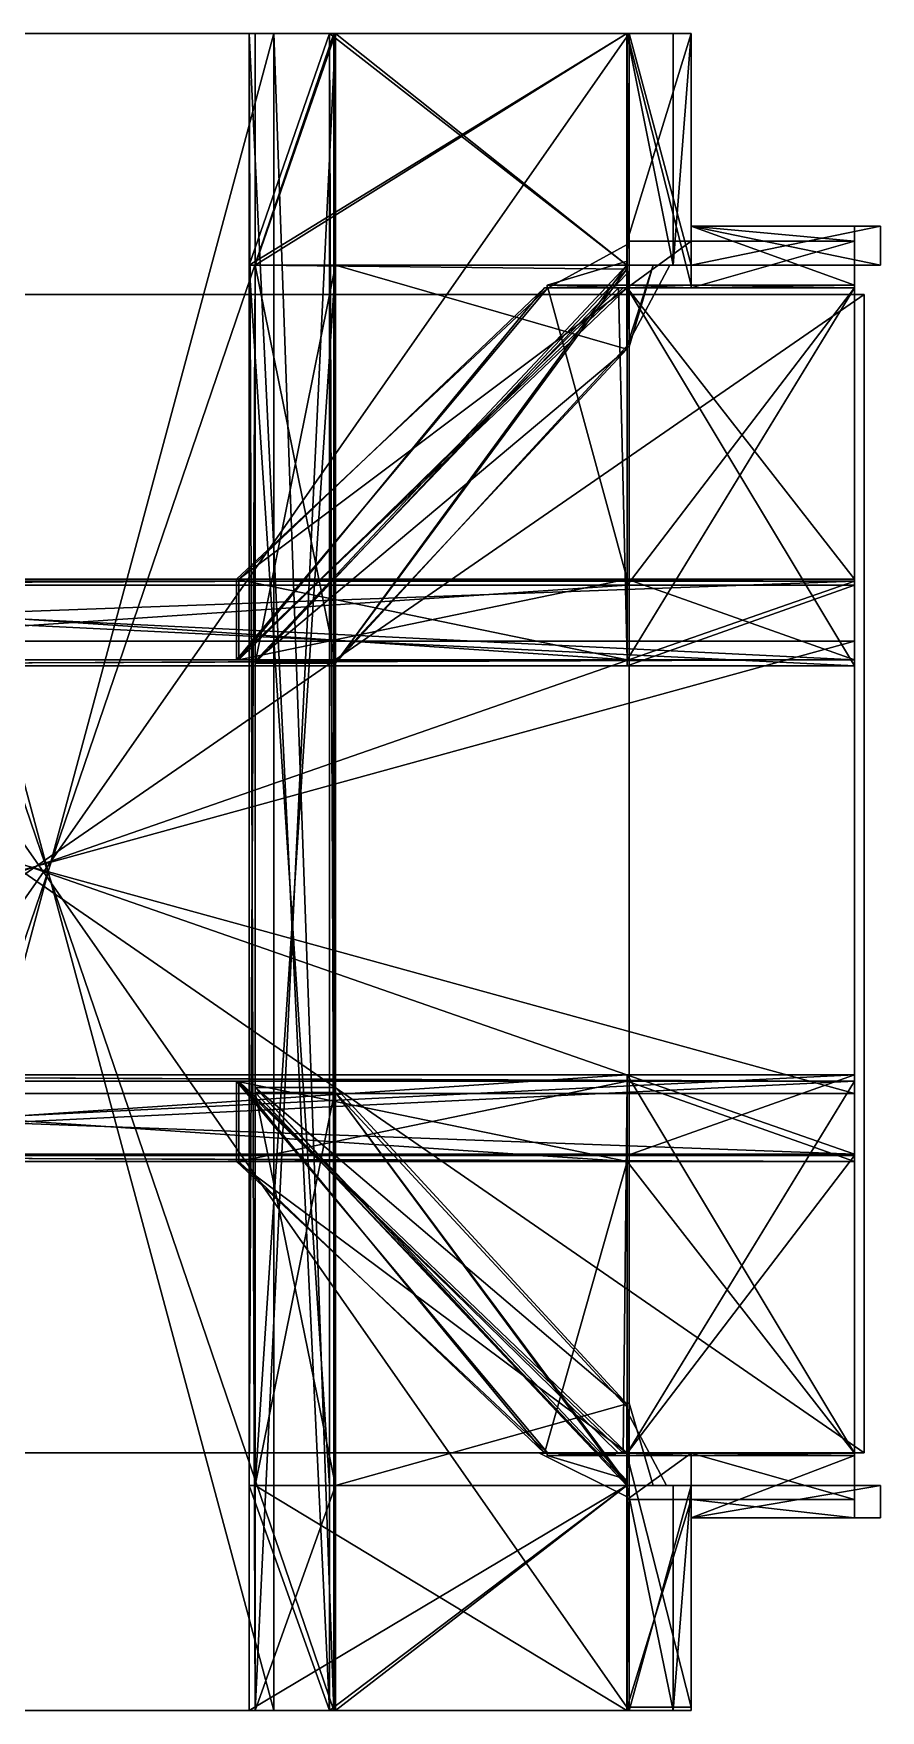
# Model space of a CAD drawing. Extents: x -444 to 75, y -339 to 175.
# Drawn here: x -184 to 75, y -339 to 175 of the extents above; entities that cross this region are included whole.
import ezdxf

# ---------------------------------------------------------------- set-up
doc = ezdxf.new("R2010")
doc.units = 0

msp = doc.modelspace()

# ---------------------------------------------------------------- meshes
at = {"layer": 'OBJECT001', "color": 50}
mesh = msp.add_polyface(dxfattribs=at)
corners = [(-29.500748, -260.100037, 482.722321), (-2.618674, -260.100037, 482.722321), (-2.618674, -273.479645, 468.632294), (-2.618674, -260.100037, 468.632294)]
mesh.append_faces([[corners[k] for k in face] for face in [(1, 2, 0), (1, 0, 3), (1, 3, 2), (2, 3, 0)]])
at = {"layer": 'OBJECT002', "color": 50}
mesh = msp.add_polyface(dxfattribs=at)
corners = [(-2.618674, -260.100037, 99), (-27.132292, -260.100037, 99), (-27.132292, -260.838715, 99), (-2.618674, -260.838715, 99), (-2.618674, -268.182129, 111.62175), (-2.618674, -260.100037, 111.62175)]
mesh.append_faces([[corners[k] for k in face] for face in [(2, 4, 3), (0, 5, 1)]])
mesh.append_faces([[corners[k] for k in face] for face in [(1, 3, 0), (3, 5, 0), (2, 5, 4)]], dxfattribs={"vtx0": -1})
mesh.append_faces([[corners[k] for k in face] for face in [(1, 2, 3), (3, 4, 5), (2, 1, 5)]], dxfattribs={"vtx2": -1})
at = {"layer": 'OBJECT004', "color": 50}
mesh = msp.add_polyface(dxfattribs=at)
corners = [(-2.618673, -260.8396, 99), (17, -260.8396, 99), (17, -260.100037, 99), (-2.618673, -260.100037, 99), (17, -338, 231.638199), (-2.618673, -338, 231.638199), (-2.618673, -338, 356.476807), (17, -338, 356.476807), (17, -274.355469, 467.711639), (-2.618673, -274.355469, 467.711639), (-2.618673, -260.100037, 482.721405), (17, -260.100037, 482.721405)]
mesh.append_faces([[corners[k] for k in face] for face in [(1, 3, 0), (5, 7, 4), (9, 11, 8), (6, 8, 7), (0, 4, 1), (2, 10, 3), (9, 3, 10), (1, 11, 2)]], dxfattribs={"vtx0": -1})
mesh.append_faces([[corners[k] for k in face] for face in [(9, 5, 0), (9, 0, 3), (1, 7, 8), (1, 8, 11)]], dxfattribs={"vtx0": -1, "vtx2": -1})
mesh.append_faces([[corners[k] for k in face] for face in [(1, 2, 3), (5, 6, 7), (9, 10, 11), (6, 9, 8), (0, 5, 4), (2, 11, 10), (9, 6, 5), (1, 4, 7)]], dxfattribs={"vtx2": -1})
at = {"layer": 'OBJECT005', "color": 50}
mesh = msp.add_polyface(dxfattribs=at)
corners = [(17, -260.8396, 99), (67, -260.8396, 99), (67, -260.100037, 99), (17, -260.100037, 99), (67, -280, 131.9366), (67, -280, 457.846375), (67, -274.354095, 467.71402), (67, -260.100037, 482.722351), (17, -274.355469, 467.711639), (17, -260.100037, 482.721405), (17, -280, 457.847748), (17, -280, 131.936386)]
mesh.append_faces([[corners[k] for k in face] for face in [(1, 3, 0), (1, 7, 2), (6, 9, 7), (5, 8, 6), (1, 11, 4), (2, 9, 3), (8, 3, 9), (4, 10, 5)]], dxfattribs={"vtx0": -1})
mesh.append_faces([[corners[k] for k in face] for face in [(1, 5, 6), (1, 6, 7), (8, 11, 0), (8, 0, 3)]], dxfattribs={"vtx0": -1, "vtx2": -1})
mesh.append_faces([[corners[k] for k in face] for face in [(1, 2, 3), (1, 4, 5), (6, 8, 9), (5, 10, 8), (1, 0, 11), (2, 7, 9), (8, 10, 11), (4, 11, 10)]], dxfattribs={"vtx2": -1})
at = {"layer": 'OBJECT009', "color": 50}
mesh = msp.add_polyface(dxfattribs=at)
corners = [(-26.815228, 97.099991, 481.314728), (-2.618674, 97.099991, 481.314728), (-2.618674, 97.099991, 468.632294), (-2.618674, 110.334923, 468.632294)]
mesh.append_faces([[corners[k] for k in face] for face in [(1, 2, 0), (0, 3, 1), (1, 3, 2), (0, 2, 3)]])
at = {"layer": 'OBJECT010', "color": 50}
mesh = msp.add_polyface(dxfattribs=at)
corners = [(-2.618674, 97.838745, 99), (-27.132292, 97.838745, 99), (-27.132292, 97.099991, 99), (-2.618674, 97.099991, 99), (-2.618674, 105.181526, 111.62175), (-2.618674, 97.099991, 111.62175)]
mesh.append_faces([[corners[k] for k in face] for face in [(0, 4, 1), (2, 5, 3)]])
mesh.append_faces([[corners[k] for k in face] for face in [(1, 3, 0), (0, 5, 4), (1, 5, 2)]], dxfattribs={"vtx0": -1})
mesh.append_faces([[corners[k] for k in face] for face in [(1, 2, 3), (0, 3, 5), (1, 4, 5)]], dxfattribs={"vtx2": -1})
at = {"layer": 'OBJECT014', "color": 50}
mesh = msp.add_polyface(dxfattribs=at)
corners = [(-2.618673, 97.099991, 99), (17, 97.099991, 99), (17, 97.838913, 99), (-2.618673, 97.838913, 99), (-2.618673, 175, 231.637711), (17, 175, 231.637711), (17, 175, 356.475739), (-2.618673, 175, 356.475739), (17, 111.378738, 467.632019), (-2.618673, 111.378738, 467.632019), (-2.618673, 97.099991, 481.315063), (17, 97.099991, 481.315063)]
mesh.append_faces([[corners[k] for k in face] for face in [(1, 3, 0), (5, 7, 4), (6, 9, 7), (2, 4, 3), (0, 11, 1), (8, 10, 9), (3, 10, 0), (6, 11, 8)]], dxfattribs={"vtx0": -1})
mesh.append_faces([[corners[k] for k in face] for face in [(3, 7, 9), (3, 9, 10), (6, 2, 1), (6, 1, 11)]], dxfattribs={"vtx0": -1, "vtx2": -1})
mesh.append_faces([[corners[k] for k in face] for face in [(1, 2, 3), (5, 6, 7), (6, 8, 9), (2, 5, 4), (0, 10, 11), (8, 11, 10), (3, 4, 7), (6, 5, 2)]], dxfattribs={"vtx2": -1})
at = {"layer": 'OBJECT015', "color": 50}
mesh = msp.add_polyface(dxfattribs=at)
corners = [(17, 97.099991, 99), (67, 97.099991, 99), (67, 97.838913, 99), (17, 97.838913, 99), (67, 111.38121, 467.629639), (67, 116, 459.559753), (67, 116, 130.218384), (67, 97.099991, 481.315063), (17, 111.378738, 467.632019), (17, 116, 459.5578), (17, 116, 130.218475), (17, 97.099991, 481.315063)]
mesh.append_faces([[corners[k] for k in face] for face in [(1, 3, 0), (5, 7, 4), (4, 9, 5), (2, 10, 3), (1, 11, 7), (4, 11, 8), (3, 11, 0), (6, 9, 10)]], dxfattribs={"vtx0": -1})
mesh.append_faces([[corners[k] for k in face] for face in [(5, 2, 1), (5, 1, 7), (3, 9, 8), (3, 8, 11)]], dxfattribs={"vtx0": -1, "vtx2": -1})
mesh.append_faces([[corners[k] for k in face] for face in [(1, 2, 3), (5, 6, 2), (4, 8, 9), (2, 6, 10), (1, 0, 11), (4, 7, 11), (3, 10, 9), (6, 5, 9)]], dxfattribs={"vtx2": -1})
at = {"layer": 'OBJECT016', "color": 50}
mesh = msp.add_polyface(dxfattribs=at)
corners = [(-437, -11.200009, 39), (-437, -149.900009, 39), (67, -149.900009, 39), (67, -11.200009, 39), (-437, -168.487152, 49), (-437, 7.166438, 49), (67, 7.166438, 49), (67, -168.487152, 49)]
mesh.append_faces([[corners[k] for k in face] for face in [(1, 3, 0), (1, 5, 4), (3, 7, 6), (1, 7, 2), (0, 6, 5), (5, 7, 4)]], dxfattribs={"vtx0": -1})
mesh.append_faces([[corners[k] for k in face] for face in [(1, 2, 3), (1, 0, 5), (3, 2, 7), (1, 4, 7), (0, 3, 6), (5, 6, 7)]], dxfattribs={"vtx2": -1})
at = {"layer": 'OBJECT017', "color": 50}
mesh = msp.add_polyface(dxfattribs=at)
corners = [(67, -168.886734, 49), (-437, -168.886734, 49), (-437, -170.70694, 50), (67, -170.70694, 50), (-437, -144.200012, 49), (67, -144.200012, 49), (-437, -146.069427, 50), (67, -146.069427, 50)]
mesh.append_faces([[corners[k] for k in face] for face in [(1, 3, 0), (1, 5, 4), (1, 6, 2), (0, 7, 5), (4, 7, 6), (2, 7, 3)]], dxfattribs={"vtx0": -1})
mesh.append_faces([[corners[k] for k in face] for face in [(1, 2, 3), (1, 0, 5), (1, 4, 6), (0, 3, 7), (4, 5, 7), (2, 6, 7)]], dxfattribs={"vtx2": -1})
at = {"layer": 'OBJECT018', "color": 50}
mesh = msp.add_polyface(dxfattribs=at)
corners = [(-2.618674, -260.100037, 99.113487), (67, -260.100037, 99.113487), (67, -170.706924, 50), (-2.618674, -170.706924, 50), (67, -260.100037, 111), (67, -146.069427, 50), (-2.618674, -260.100037, 111), (-2.618674, -146.069458, 50)]
mesh.append_faces([[corners[k] for k in face] for face in [(1, 3, 0), (1, 5, 2), (1, 6, 4), (5, 6, 7), (2, 7, 3), (0, 7, 6)]], dxfattribs={"vtx0": -1})
mesh.append_faces([[corners[k] for k in face] for face in [(1, 2, 3), (1, 4, 5), (1, 0, 6), (5, 4, 6), (2, 5, 7), (0, 3, 7)]], dxfattribs={"vtx2": -1})
at = {"layer": 'OBJECT020', "color": 50}
mesh = msp.add_polyface(dxfattribs=at)
corners = [(-2.618674, -170.706924, 50), (-122.280792, -170.706924, 50), (-26.908253, -260.100037, 99.113487), (-2.618674, -260.100037, 99.113487), (-3.826045, -260.100037, 111), (-2.618674, -260.100037, 111), (-122.280792, -146.069458, 50), (-2.618674, -146.069458, 50)]
mesh.append_faces([[corners[k] for k in face] for face in [(1, 3, 0), (2, 5, 3), (4, 7, 5), (6, 0, 7), (3, 7, 0), (2, 6, 4)]], dxfattribs={"vtx0": -1})
mesh.append_faces([[corners[k] for k in face] for face in [(1, 2, 3), (2, 4, 5), (4, 6, 7), (6, 1, 0), (3, 5, 7), (2, 1, 6)]], dxfattribs={"vtx2": -1})
at = {"layer": 'OBJECT022', "color": 50}
mesh = msp.add_polyface(dxfattribs=at)
corners = [(-437, 7.708715, 50), (-437, 5.888509, 49), (67, 5.888509, 49), (67, 7.708715, 50), (-437, -18.800011, 49), (67, -18.800011, 49), (-437, -16.930595, 50), (67, -16.930595, 50)]
mesh.append_faces([[corners[k] for k in face] for face in [(1, 3, 0), (1, 5, 2), (1, 6, 4), (2, 7, 3), (4, 7, 5), (0, 7, 6)]], dxfattribs={"vtx0": -1})
mesh.append_faces([[corners[k] for k in face] for face in [(1, 2, 3), (1, 4, 5), (1, 0, 6), (2, 5, 7), (4, 6, 7), (0, 3, 7)]], dxfattribs={"vtx2": -1})
at = {"layer": 'OBJECT023', "color": 50}
mesh = msp.add_polyface(dxfattribs=at)
corners = [(-2.618674, 7.708719, 50), (67, 7.708719, 50), (67, 97.099991, 99.112244), (-2.618674, 97.099991, 99.112244), (67, 97.099991, 111), (67, -16.930601, 50), (-2.618674, 97.099991, 111), (-2.618674, -16.93185, 50)]
mesh.append_faces([[corners[k] for k in face] for face in [(1, 3, 0), (2, 5, 4), (2, 6, 3), (4, 7, 6), (0, 5, 1), (3, 7, 0)]], dxfattribs={"vtx0": -1})
mesh.append_faces([[corners[k] for k in face] for face in [(1, 2, 3), (2, 1, 5), (2, 4, 6), (4, 5, 7), (0, 7, 5), (3, 6, 7)]], dxfattribs={"vtx2": -1})
at = {"layer": 'OBJECT025', "color": 50}
mesh = msp.add_polyface(dxfattribs=at)
corners = [(-2.618674, 97.099991, 99.112244), (-26.910667, 97.099991, 99.112244), (-122.280792, 7.708719, 50), (-2.618674, 7.708719, 50), (-2.618674, 97.099991, 111), (-3.826045, 97.099991, 111), (-2.618674, -16.93185, 50), (-122.280792, -16.93185, 50)]
mesh.append_faces([[corners[k] for k in face] for face in [(1, 3, 0), (0, 5, 1), (7, 4, 6), (2, 6, 3), (0, 6, 4), (1, 7, 2)]], dxfattribs={"vtx0": -1})
mesh.append_faces([[corners[k] for k in face] for face in [(1, 2, 3), (0, 4, 5), (7, 5, 4), (2, 7, 6), (0, 3, 6), (1, 5, 7)]], dxfattribs={"vtx2": -1})
at = {"layer": 'OBJECT027', "color": 50}
mesh = msp.add_polyface(dxfattribs=at)
corners = [(-437, -149.900009, 542), (-437, -11.200009, 542), (67, -11.200009, 542), (67, -149.900009, 542), (-437, 7.166796, 532), (-437, -168.487152, 532), (67, -168.487152, 532), (67, 7.166796, 532)]
mesh.append_faces([[corners[k] for k in face] for face in [(1, 3, 0), (1, 5, 4), (3, 7, 6), (0, 6, 5), (1, 7, 2), (5, 7, 4)]], dxfattribs={"vtx0": -1})
mesh.append_faces([[corners[k] for k in face] for face in [(1, 2, 3), (1, 0, 5), (3, 2, 7), (0, 3, 6), (1, 4, 7), (5, 6, 7)]], dxfattribs={"vtx2": -1})
at = {"layer": 'OBJECT028', "color": 50}
mesh = msp.add_polyface(dxfattribs=at)
corners = [(-2.618674, -168.887146, 532), (67, -168.887146, 532), (67, -260.100037, 481.886719), (-2.618674, -260.100037, 481.886719), (-2.618674, -144.200012, 532), (67, -144.200012, 532), (67, -260.100037, 470), (-2.618674, -260.100037, 470)]
mesh.append_faces([[corners[k] for k in face] for face in [(1, 3, 0), (0, 5, 1), (2, 5, 6), (2, 7, 3), (4, 6, 5), (0, 7, 4)]], dxfattribs={"vtx0": -1})
mesh.append_faces([[corners[k] for k in face] for face in [(1, 2, 3), (0, 4, 5), (2, 1, 5), (2, 6, 7), (4, 7, 6), (0, 3, 7)]], dxfattribs={"vtx2": -1})
at = {"layer": 'OBJECT030', "color": 50}
mesh = msp.add_polyface(dxfattribs=at)
corners = [(-369.342407, -170.70726, 531), (-369.342407, -168.887146, 532), (-2.618674, -168.887146, 532), (-2.618674, -170.70726, 531), (-369.342407, -144.200012, 532), (-2.618674, -144.200012, 532), (-369.342407, -146.068558, 531), (-2.618674, -146.068558, 531)]
mesh.append_faces([[corners[k] for k in face] for face in [(1, 3, 0), (1, 5, 2), (4, 7, 5), (2, 7, 3), (1, 6, 4), (6, 3, 7)]], dxfattribs={"vtx0": -1})
mesh.append_faces([[corners[k] for k in face] for face in [(1, 2, 3), (1, 4, 5), (4, 6, 7), (2, 5, 7), (1, 0, 6), (6, 0, 3)]], dxfattribs={"vtx2": -1})
at = {"layer": 'OBJECT032', "color": 50}
mesh = msp.add_polyface(dxfattribs=at)
corners = [(-2.618674, -260.100037, 481.886688), (-27.90646, -260.100037, 481.886688), (-121.60881, -170.70723, 531), (-2.618674, -170.70723, 531), (-2.618674, -260.100037, 470), (-5.228016, -260.100037, 470), (-2.618674, -146.068573, 531), (-121.60881, -146.068573, 531)]
mesh.append_faces([[corners[k] for k in face] for face in [(1, 3, 0), (5, 0, 4), (4, 7, 5), (4, 3, 6), (2, 6, 3), (1, 7, 2)]], dxfattribs={"vtx0": -1})
mesh.append_faces([[corners[k] for k in face] for face in [(1, 2, 3), (5, 1, 0), (4, 6, 7), (4, 0, 3), (2, 7, 6), (1, 5, 7)]], dxfattribs={"vtx2": -1})
at = {"layer": 'OBJECT033', "color": 50}
mesh = msp.add_polyface(dxfattribs=at)
corners = [(67, 5.889485, 532), (-2.618674, 5.889485, 532), (-2.618674, 97.099991, 481.887848), (67, 97.099991, 481.887848), (67, -18.800011, 532), (-2.618674, -18.800011, 532), (67, 97.099991, 470), (-2.618674, 97.099991, 470)]
mesh.append_faces([[corners[k] for k in face] for face in [(1, 3, 0), (0, 5, 1), (0, 6, 4), (3, 7, 6), (4, 7, 5), (2, 5, 7)]], dxfattribs={"vtx0": -1})
mesh.append_faces([[corners[k] for k in face] for face in [(1, 2, 3), (0, 4, 5), (0, 3, 6), (3, 2, 7), (4, 6, 7), (2, 1, 5)]], dxfattribs={"vtx2": -1})
at = {"layer": 'OBJECT035', "color": 50}
mesh = msp.add_polyface(dxfattribs=at)
corners = [(-2.618674, 5.889485, 532), (-369.342407, 5.889485, 532), (-369.342407, 7.709613, 531), (-2.618674, 7.709613, 531), (-2.618674, -18.800011, 532), (-369.342407, -18.800011, 532), (-369.342407, -16.929087, 531), (-2.618674, -16.929087, 531)]
mesh.append_faces([[corners[k] for k in face] for face in [(1, 3, 0), (5, 0, 4), (5, 7, 6), (0, 7, 4), (1, 6, 2), (2, 7, 3)]], dxfattribs={"vtx0": -1})
mesh.append_faces([[corners[k] for k in face] for face in [(1, 2, 3), (5, 1, 0), (5, 4, 7), (0, 3, 7), (1, 5, 6), (2, 6, 7)]], dxfattribs={"vtx2": -1})
at = {"layer": 'OBJECT037', "color": 50}
mesh = msp.add_polyface(dxfattribs=at)
corners = [(-27.908672, 97.099991, 481.887848), (-2.618674, 97.099991, 481.887848), (-2.618674, 7.709609, 531), (-121.60881, 7.709609, 531), (-5.228133, 97.099991, 470), (-2.618674, 97.099991, 470), (-121.60881, -16.929062, 531), (-2.618674, -16.929062, 531)]
mesh.append_faces([[corners[k] for k in face] for face in [(1, 3, 0), (5, 0, 4), (4, 7, 5), (1, 7, 2), (6, 2, 7), (0, 6, 4)]], dxfattribs={"vtx0": -1})
mesh.append_faces([[corners[k] for k in face] for face in [(1, 2, 3), (5, 1, 0), (4, 6, 7), (1, 5, 7), (6, 3, 2), (0, 3, 6)]], dxfattribs={"vtx2": -1})
at = {"layer": 'OBJECT046', "color": 50}
mesh = msp.add_polyface(dxfattribs=at)
corners = [(-2.748159, -247.110611, 481.314758), (-2.748159, -270, 481.314758), (-2.748159, -270, 469.650665), (9.401748, -270, 469.650665)]
mesh.append_faces([[corners[k] for k in face] for face in [(1, 2, 0), (0, 3, 1), (1, 3, 2), (0, 2, 3)]])
at = {"layer": 'OBJECT047', "color": 50}
mesh = msp.add_polyface(dxfattribs=at)
corners = [(-2.748159, 104, 468.632263), (-2.748159, 104, 481.314758), (-2.748159, 79.323227, 481.314758), (10.462438, 104, 468.632263)]
mesh.append_faces([[corners[k] for k in face] for face in [(1, 2, 0), (1, 3, 2), (1, 0, 3), (2, 3, 0)]])
at = {"layer": 'OBJECT048', "color": 50}
mesh = msp.add_polyface(dxfattribs=at)
corners = [(-2.748159, 104, 99), (-2.748159, 79, 99), (-2.010848, 79, 99), (-2.010847, 104, 99), (5.3176, 104, 111.621727), (-2.748159, 104, 111.621727)]
mesh.append_faces([[corners[k] for k in face] for face in [(2, 4, 3), (0, 5, 1)]])
mesh.append_faces([[corners[k] for k in face] for face in [(1, 3, 0), (3, 5, 0), (1, 4, 2)]], dxfattribs={"vtx0": -1})
mesh.append_faces([[corners[k] for k in face] for face in [(1, 2, 3), (3, 4, 5), (1, 5, 4)]], dxfattribs={"vtx2": -1})
at = {"layer": 'OBJECT049', "color": 50}
mesh = msp.add_polyface(dxfattribs=at)
corners = [(-2.748159, -244.823761, 99), (-2.748159, -270, 99), (-2.010862, -270, 99), (-2.010861, -244.823761, 99), (5.388169, -270, 111.743294), (-2.748159, -270, 111.743294)]
mesh.append_faces([[corners[k] for k in face] for face in [(2, 4, 3), (0, 5, 1)]])
mesh.append_faces([[corners[k] for k in face] for face in [(1, 3, 0), (2, 5, 4), (3, 5, 0)]], dxfattribs={"vtx0": -1})
mesh.append_faces([[corners[k] for k in face] for face in [(1, 2, 3), (2, 1, 5), (3, 4, 5)]], dxfattribs={"vtx2": -1})
at = {"layer": 'OBJECT050', "color": 50}
mesh = msp.add_polyface(dxfattribs=at)
corners = [(-2.010694, 175, 99), (-2.748159, 175, 99), (-2.748159, 104, 99), (-2.010697, 104, 99), (17, 175, 131.742676), (17, 175, 458), (11.500166, 175, 467.635864), (-2.748161, 175, 481.316437), (17, 104, 458), (11.498315, 104, 467.637634), (17, 104, 131.741821), (-2.748159, 104, 481.316437)]
mesh.append_faces([[corners[k] for k in face] for face in [(1, 3, 0), (0, 7, 1), (5, 9, 6), (0, 10, 4), (1, 11, 2), (7, 9, 11), (8, 11, 9), (4, 8, 5)]], dxfattribs={"vtx0": -1})
mesh.append_faces([[corners[k] for k in face] for face in [(0, 5, 6), (0, 6, 7), (8, 3, 2), (8, 2, 11)]], dxfattribs={"vtx0": -1, "vtx2": -1})
mesh.append_faces([[corners[k] for k in face] for face in [(1, 2, 3), (0, 4, 5), (5, 8, 9), (0, 3, 10), (1, 7, 11), (7, 6, 9), (8, 10, 3), (4, 10, 8)]], dxfattribs={"vtx2": -1})
at = {"layer": 'OBJECT051', "color": 50}
mesh = msp.add_polyface(dxfattribs=at)
corners = [(75, 116, 231.637741), (75, 104, 231.637741), (75, 104, 356.472961), (75, 116, 356.472961), (17, 104, 458), (17, 116, 458), (17, 116, 131.741821), (17, 104, 131.741821)]
mesh.append_faces([[corners[k] for k in face] for face in [(1, 3, 0), (2, 5, 3), (7, 0, 6), (2, 7, 4), (6, 4, 7), (0, 5, 6)]], dxfattribs={"vtx0": -1})
mesh.append_faces([[corners[k] for k in face] for face in [(1, 2, 3), (2, 4, 5), (7, 1, 0), (2, 1, 7), (6, 5, 4), (0, 3, 5)]], dxfattribs={"vtx2": -1})
at = {"layer": 'OBJECT052', "color": 50}
mesh = msp.add_polyface(dxfattribs=at)
corners = [(-2.748159, -270, 99), (-2.748159, -339, 99), (-2.010712, -339, 99), (-2.01071, -270, 99), (11.500105, -339, 467.635925), (17, -339, 458), (17, -339, 131.742706), (-2.748161, -339, 481.316467), (11.498101, -270, 467.637848), (17, -270, 458), (17, -270, 131.741837), (-2.748159, -270, 481.316467)]
mesh.append_faces([[corners[k] for k in face] for face in [(1, 3, 0), (5, 7, 4), (4, 9, 5), (2, 10, 3), (1, 11, 7), (4, 11, 8), (3, 11, 0), (6, 9, 10)]], dxfattribs={"vtx0": -1})
mesh.append_faces([[corners[k] for k in face] for face in [(5, 2, 1), (5, 1, 7), (3, 9, 8), (3, 8, 11)]], dxfattribs={"vtx0": -1, "vtx2": -1})
mesh.append_faces([[corners[k] for k in face] for face in [(1, 2, 3), (5, 6, 2), (4, 8, 9), (2, 6, 10), (1, 0, 11), (4, 7, 11), (3, 10, 9), (6, 5, 9)]], dxfattribs={"vtx2": -1})
at = {"layer": 'OBJECT053', "color": 50}
mesh = msp.add_polyface(dxfattribs=at)
corners = [(75, -270, 231.637756), (75, -280, 231.637756), (75, -280, 356.474854), (75, -270, 356.474854), (17, -270, 458), (17, -280, 458), (17, -270, 131.741806), (17, -280, 131.741806)]
mesh.append_faces([[corners[k] for k in face] for face in [(1, 3, 0), (3, 5, 4), (0, 7, 1), (0, 4, 6), (6, 5, 7), (2, 7, 5)]], dxfattribs={"vtx0": -1})
mesh.append_faces([[corners[k] for k in face] for face in [(1, 2, 3), (3, 2, 5), (0, 6, 7), (0, 3, 4), (6, 4, 5), (2, 1, 7)]], dxfattribs={"vtx2": -1})
at = {"layer": 'OBJECT054', "color": 50}
mesh = msp.add_polyface(dxfattribs=at)
corners = [(-249.266663, 175, 542), (-110.837029, 175, 542), (-110.837051, -339, 542), (-249.266663, -339, 542), (-92.506035, 175, 532), (-267.817566, 175, 532), (-267.817566, -339, 532), (-92.506058, -339, 532)]
mesh.append_faces([[corners[k] for k in face] for face in [(1, 3, 0), (1, 5, 4), (3, 7, 6), (0, 6, 5), (1, 7, 2), (5, 7, 4)]], dxfattribs={"vtx0": -1})
mesh.append_faces([[corners[k] for k in face] for face in [(1, 2, 3), (1, 0, 5), (3, 2, 7), (0, 3, 6), (1, 4, 7), (5, 6, 7)]], dxfattribs={"vtx2": -1})
at = {"layer": 'OBJECT055', "color": 50}
mesh = msp.add_polyface(dxfattribs=at)
corners = [(-93.770378, 104, 532), (-93.770378, 175, 532), (-2.748159, 175, 481.888885), (-2.748159, 104, 481.888885), (-118.422234, 175, 532), (-118.422234, 104, 532), (-2.748159, 175, 470), (-2.748159, 104, 470)]
mesh.append_faces([[corners[k] for k in face] for face in [(1, 3, 0), (1, 5, 4), (2, 4, 6), (2, 7, 3), (5, 6, 4), (0, 7, 5)]], dxfattribs={"vtx0": -1})
mesh.append_faces([[corners[k] for k in face] for face in [(1, 2, 3), (1, 0, 5), (2, 1, 4), (2, 6, 7), (5, 7, 6), (0, 3, 7)]], dxfattribs={"vtx2": -1})
at = {"layer": 'OBJECT056', "color": 50}
mesh = msp.add_polyface(dxfattribs=at)
corners = [(-2.748159, -339, 481.888885), (-93.770378, -339, 532), (-93.770378, -270, 532), (-2.748159, -270, 481.888885), (-118.422234, -339, 532), (-118.422234, -270, 532), (-2.748159, -339, 470), (-2.748159, -270, 470)]
mesh.append_faces([[corners[k] for k in face] for face in [(1, 3, 0), (1, 5, 2), (1, 6, 4), (6, 3, 7), (4, 7, 5), (3, 5, 7)]], dxfattribs={"vtx0": -1})
mesh.append_faces([[corners[k] for k in face] for face in [(1, 2, 3), (1, 4, 5), (1, 0, 6), (6, 0, 3), (4, 6, 7), (3, 2, 5)]], dxfattribs={"vtx2": -1})
at = {"layer": 'OBJECT057', "color": 50}
mesh = msp.add_polyface(dxfattribs=at)
corners = [(-93.770378, -270, 532), (-93.770378, 104, 532), (-91.962372, 104, 531), (-91.962395, -270, 531), (-118.422234, -270, 532), (-118.422234, 104, 532), (-116.555992, -270, 531), (-116.555977, 104, 531)]
mesh.append_faces([[corners[k] for k in face] for face in [(1, 3, 0), (5, 0, 4), (4, 7, 5), (1, 7, 2), (0, 6, 4), (6, 2, 7)]], dxfattribs={"vtx0": -1})
mesh.append_faces([[corners[k] for k in face] for face in [(1, 2, 3), (5, 1, 0), (4, 6, 7), (1, 5, 7), (0, 3, 6), (6, 3, 2)]], dxfattribs={"vtx2": -1})
at = {"layer": 'OBJECT058', "color": 50}
mesh = msp.add_polyface(dxfattribs=at)
corners = [(-2.748159, -245.983948, 481.888885), (-2.748159, -270, 481.888885), (-91.962418, -270, 531), (-91.96241, -149.609177, 531), (-2.748159, -269.314423, 470), (-2.748159, -270, 470), (-116.555992, -270, 531), (-116.555984, -149.609177, 531)]
mesh.append_faces([[corners[k] for k in face] for face in [(1, 3, 0), (5, 0, 4), (5, 7, 6), (1, 6, 2), (7, 2, 6), (4, 3, 7)]], dxfattribs={"vtx0": -1})
mesh.append_faces([[corners[k] for k in face] for face in [(1, 2, 3), (5, 1, 0), (5, 4, 7), (1, 5, 6), (7, 3, 2), (4, 0, 3)]], dxfattribs={"vtx2": -1})
at = {"layer": 'OBJECT059', "color": 50}
mesh = msp.add_polyface(dxfattribs=at)
corners = [(-91.962402, -17.351063, 531), (-91.962395, 104, 531), (-2.748159, 104, 481.888885), (-2.748159, 78.206131, 481.888885), (-2.748159, 104, 470), (-2.748159, 101.338692, 470), (-116.555977, 104, 531), (-116.555977, -17.351063, 531)]
mesh.append_faces([[corners[k] for k in face] for face in [(1, 3, 0), (5, 2, 4), (4, 7, 5), (4, 1, 6), (6, 0, 7), (3, 7, 0)]], dxfattribs={"vtx0": -1})
mesh.append_faces([[corners[k] for k in face] for face in [(1, 2, 3), (5, 3, 2), (4, 6, 7), (4, 2, 1), (6, 1, 0), (3, 5, 7)]], dxfattribs={"vtx2": -1})
at = {"layer": 'OBJECT065', "color": 50}
mesh = msp.add_polyface(dxfattribs=at)
corners = [(-110.837029, 175, 39), (-249.266663, 175, 39), (-249.266663, -339, 39), (-110.837051, -339, 39), (-267.817566, 175, 49), (-92.506393, 175, 49), (-92.506409, -339, 49), (-267.817566, -339, 49)]
mesh.append_faces([[corners[k] for k in face] for face in [(1, 3, 0), (1, 5, 4), (3, 7, 6), (1, 7, 2), (0, 6, 5), (5, 7, 4)]], dxfattribs={"vtx0": -1})
mesh.append_faces([[corners[k] for k in face] for face in [(1, 2, 3), (1, 0, 5), (3, 2, 7), (1, 4, 7), (0, 3, 6), (5, 6, 7)]], dxfattribs={"vtx2": -1})
at = {"layer": 'OBJECT066', "color": 50}
mesh = msp.add_polyface(dxfattribs=at)
corners = [(-91.96402, 175, 50), (-93.780655, 175, 49), (-93.780685, -339, 49), (-91.96405, -339, 50), (-118.422234, -339, 49), (-118.422234, 175, 49), (-116.556458, 175, 50), (-116.55648, -339, 50)]
mesh.append_faces([[corners[k] for k in face] for face in [(1, 3, 0), (2, 5, 4), (1, 6, 5), (2, 7, 3), (5, 7, 4), (0, 7, 6)]], dxfattribs={"vtx0": -1})
mesh.append_faces([[corners[k] for k in face] for face in [(1, 2, 3), (2, 1, 5), (1, 0, 6), (2, 4, 7), (5, 6, 7), (0, 3, 7)]], dxfattribs={"vtx2": -1})
at = {"layer": 'OBJECT067', "color": 50}
mesh = msp.add_polyface(dxfattribs=at)
corners = [(-2.748159, 175, 99.111595), (-91.964035, 175, 50), (-91.964035, 104, 50), (-2.748159, 104, 99.111595), (-2.748159, 175, 111), (-116.556465, 175, 50), (-2.748159, 104, 111), (-116.555107, 104, 50)]
mesh.append_faces([[corners[k] for k in face] for face in [(1, 3, 0), (0, 5, 1), (0, 6, 4), (4, 7, 5), (1, 7, 2), (3, 7, 6)]], dxfattribs={"vtx0": -1})
mesh.append_faces([[corners[k] for k in face] for face in [(1, 2, 3), (0, 4, 5), (0, 3, 6), (4, 6, 7), (1, 5, 7), (3, 2, 7)]], dxfattribs={"vtx2": -1})
at = {"layer": 'OBJECT068', "color": 50}
mesh = msp.add_polyface(dxfattribs=at)
corners = [(-91.964027, -270, 50), (-91.964035, -339, 50), (-2.748159, -339, 99.111595), (-2.748159, -270, 99.111595), (-2.748159, -339, 111), (-116.55648, -339, 50), (-2.748159, -270, 111), (-116.555191, -270, 50)]
mesh.append_faces([[corners[k] for k in face] for face in [(1, 3, 0), (2, 5, 4), (2, 6, 3), (4, 7, 6), (5, 0, 7), (3, 7, 0)]], dxfattribs={"vtx0": -1})
mesh.append_faces([[corners[k] for k in face] for face in [(1, 2, 3), (2, 1, 5), (2, 4, 6), (4, 5, 7), (5, 1, 0), (3, 6, 7)]], dxfattribs={"vtx2": -1})
at = {"layer": 'OBJECT069', "color": 50}
mesh = msp.add_polyface(dxfattribs=at)
corners = [(-91.964027, 104, 50), (-91.964035, -18.036407, 50), (-2.748159, 79.224777, 99.111595), (-2.748159, 104, 99.111595), (-2.748159, 102.768707, 111), (-2.748159, 104, 111), (-116.555122, -18.036407, 50), (-116.555115, 104, 50)]
mesh.append_faces([[corners[k] for k in face] for face in [(1, 3, 0), (2, 5, 3), (7, 4, 6), (6, 0, 7), (3, 7, 0), (4, 1, 6)]], dxfattribs={"vtx0": -1})
mesh.append_faces([[corners[k] for k in face] for face in [(1, 2, 3), (2, 4, 5), (7, 5, 4), (6, 1, 0), (3, 5, 7), (4, 2, 1)]], dxfattribs={"vtx2": -1})
at = {"layer": 'OBJECT070', "color": 50}
mesh = msp.add_polyface(dxfattribs=at)
corners = [(-91.964043, -148.017151, 50), (-91.96405, -270, 50), (-2.748159, -270, 99.111595), (-2.748159, -245.044235, 99.111595), (-2.748159, -270, 111), (-2.748159, -268.531525, 111), (-116.55513, -270, 50), (-116.55513, -148.017136, 50)]
mesh.append_faces([[corners[k] for k in face] for face in [(1, 3, 0), (2, 5, 3), (7, 4, 6), (6, 0, 7), (2, 6, 4), (3, 7, 0)]], dxfattribs={"vtx0": -1})
mesh.append_faces([[corners[k] for k in face] for face in [(1, 2, 3), (2, 4, 5), (7, 5, 4), (6, 1, 0), (2, 1, 6), (3, 5, 7)]], dxfattribs={"vtx2": -1})
at = {"layer": 'OBJECT076', "color": 50}
mesh = msp.add_polyface(dxfattribs=at)
corners = [(-444, 95.000015, 278), (-444, -260, 278), (70, -260, 278), (70, 95.000015, 278), (-444, -260, 288), (-444, 95.000015, 288), (70, 95.000015, 288), (70, -260, 288)]
mesh.append_faces([[corners[k] for k in face] for face in [(1, 3, 0), (1, 5, 4), (3, 7, 6), (0, 6, 5), (2, 4, 7), (5, 7, 4)]], dxfattribs={"vtx0": -1})
mesh.append_faces([[corners[k] for k in face] for face in [(1, 2, 3), (1, 0, 5), (3, 2, 7), (0, 3, 6), (2, 1, 4), (5, 6, 7)]], dxfattribs={"vtx2": -1})
at = {"layer": 'OBJECT077', "color": 50}
mesh = msp.add_polyface(dxfattribs=at)
corners = [(-361, 175.000015, 278), (-361, -338.999969, 278), (-1.999998, -338.999969, 278), (-1.999998, 175.000015, 278), (-361, -338.999969, 288), (-361, 175.000015, 288), (-1.999998, 175.000015, 288), (-1.999998, -338.999969, 288)]
mesh.append_faces([[corners[k] for k in face] for face in [(1, 3, 0), (1, 5, 4), (3, 7, 6), (0, 6, 5), (2, 4, 7), (5, 7, 4)]], dxfattribs={"vtx0": -1})
mesh.append_faces([[corners[k] for k in face] for face in [(1, 2, 3), (1, 0, 5), (3, 2, 7), (0, 3, 6), (2, 1, 4), (5, 6, 7)]], dxfattribs={"vtx2": -1})

doc.saveas('drawing.dxf')
